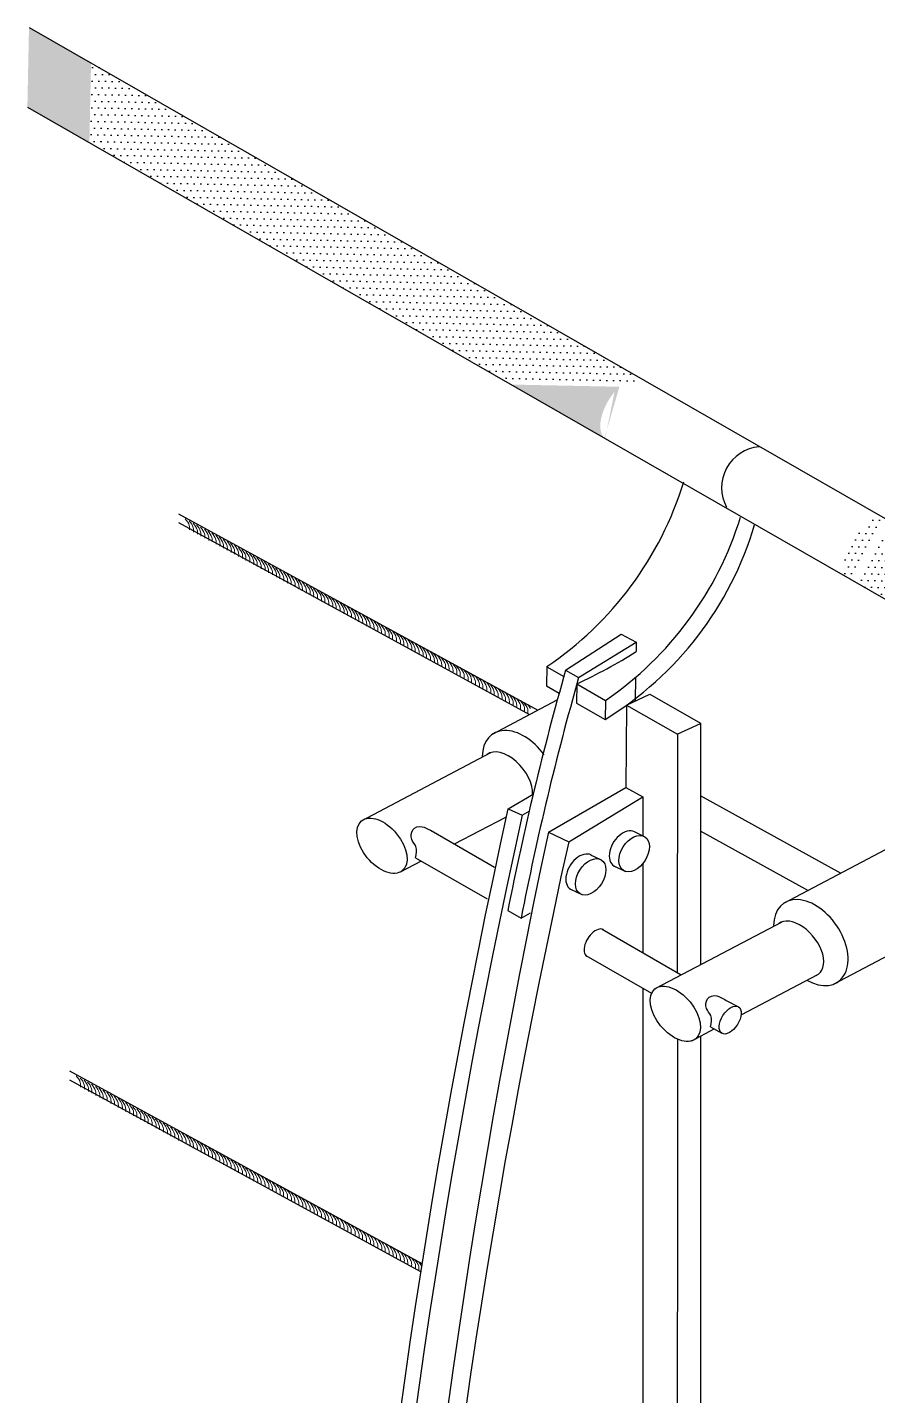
# Model space of a CAD drawing. Header units: millimetres. Extents: x 908.4 to 963.4, y 274.9 to 316.3.
# Drawn here: x 934.468 to 934.856, y 285.042 to 285.668 of the extents above; entities that cross this region are included whole.
import ezdxf

# ---------------------------------------------------------------- set-up
doc = ezdxf.new("R2010")
doc.units = ezdxf.units.MM
doc.header["$LTSCALE"] = 10
doc.layers.add('ESCALERA', color=90, linetype='Continuous')
doc.layers.add('TEXTOS', color=90, linetype='Continuous', lineweight=9)
pattern_1 = [(358.8209841, (2177.7083296, -297.6672182), (0.0015980614254, 0.003038178601), [0, -0.0030704175])]

msp = doc.modelspace()

# ---------------------------------------------------------------- hatches: boundary and pattern name
at = {"layer": 'ESCALERA', "ltscale": 0.1}
h = msp.add_hatch(dxfattribs=at)
h.set_pattern_fill('DOTS', color=256, scale=0.049127, angle=-1.17902, style=0)
h.set_pattern_definition(pattern_1)
h.paths.add_polyline_path([(934.4967, 285.65139), (934.46836, 285.66766), (934.46761, 285.6312), (934.49595, 285.61494)])
edge = h.paths.add_edge_path()
edge.add_ellipse((934.74056, 285.49312), major_axis=(-0.00862, -0.0137), ratio=0.518895, start_angle=243.02886, end_angle=357.23452, ccw=False)
edge.add_line((934.73813, 285.50332), (934.6886, 285.50434))
edge.add_line((934.6886, 285.50434), (934.73161, 285.47965))
h = msp.add_hatch(dxfattribs=at)
h.set_pattern_fill('DOTS', color=256, scale=0.049127, angle=-1.17902, style=0)
h.set_pattern_definition(pattern_1)
edge = h.paths.add_edge_path()
edge.add_line((934.4967, 285.65139), (934.49595, 285.61494))
edge.add_line((934.49595, 285.61494), (934.6886, 285.50434))
edge.add_line((934.6886, 285.50434), (934.73813, 285.50332))
edge.add_ellipse((934.74056, 285.49312), major_axis=(-0.00862, -0.0137), ratio=0.518895, start_angle=192.72502, end_angle=243.02886, ccw=False)
edge.add_line((934.7474, 285.50747), (934.4967, 285.65139))
h = msp.add_hatch(dxfattribs=at)
h.set_pattern_fill('DOTS', color=256, scale=0.049127, angle=-1.17902, style=0)
h.set_pattern_definition(pattern_1)
edge = h.paths.add_edge_path()
edge.add_ellipse((934.85168, 285.42895), major_axis=(-0.00862, -0.0137), ratio=0.518895, start_angle=13.35272, end_angle=180.23225, ccw=False)
edge.add_line((934.84494, 285.41458), (935.02291, 285.31241))
edge.add_ellipse((935.03255, 285.32523), major_axis=(-0.00862, -0.0137), ratio=0.518895, start_angle=187.6238, end_angle=350.84398, ccw=False)
edge.add_line((935.04015, 285.3394), (934.86027, 285.44267))
edge = h.paths.add_edge_path()
edge.add_ellipse((934.85168, 285.42895), major_axis=(-0.00862, -0.0137), ratio=0.518895, start_angle=182.16073, end_angle=349.04026)
edge.add_line((934.84187, 285.41635), (934.84494, 285.41458))
edge.add_ellipse((934.85168, 285.42895), major_axis=(-0.00862, -0.0137), ratio=0.518895, start_angle=13.35272, end_angle=180.23225)
edge.add_line((934.86027, 285.44267), (934.86003, 285.44281))

# ---------------------------------------------------------------- linework, layer by layer
at = {"layer": 'ESCALERA'}
for points in [[(934.46836, 285.66766), (935.04178, 285.33847)], [(934.46761, 285.6312), (935.02553, 285.31091)], [(934.53669, 285.44527), (934.70089, 285.35545)], [(934.5367, 285.4412), (934.69711, 285.35345)], [(934.71355, 285.37376), (934.73896, 285.39023)], [(934.73896, 285.39023), (934.74584, 285.38651)], [(934.7195, 285.37035), (934.74584, 285.38651)], [(934.74586, 285.38663), (934.74577, 285.38225)], [(934.70499, 285.37538), (934.70481, 285.36656)], [(934.70499, 285.37532), (934.71272, 285.37088)], [(934.71355, 285.37376), (934.7195, 285.37035)], [(934.70481, 285.36656), (934.71057, 285.36325)], [(934.71867, 285.36747), (934.71849, 285.35871)], [(934.71867, 285.36747), (934.73184, 285.35991)], [(934.74553, 285.37046), (934.7453, 285.35961)], [(934.68014, 285.34449), (934.70975, 285.36012)], [(934.71849, 285.35871), (934.73166, 285.35115)], [(934.73184, 285.35992), (934.73166, 285.35115)], [(934.74141, 285.35777), (934.75199, 285.36279)], [(934.75199, 285.36279), (934.77515, 285.34949)], [(934.74138, 285.35727), (934.74102, 285.32012)], [(934.74141, 285.35777), (934.76463, 285.34444)], [(934.76457, 285.34441), (934.77515, 285.34943)], [(934.77515, 285.34949), (934.77515, 285.23905)], [(934.76463, 285.34444), (934.76459, 285.2355)], [(934.62033, 285.30487), (934.67938, 285.33605)], [(934.68723, 285.31039), (934.69873, 285.31704)], [(934.7057, 285.2997), (934.74102, 285.32012)], [(934.71496, 285.29532), (934.74891, 285.31589)], [(934.74102, 285.32012), (934.74891, 285.31589)], [(934.74891, 285.31589), (934.74886, 285.29796)], [(934.77507, 285.31637), (934.83929, 285.28092)], [(934.68723, 285.31039), (934.69366, 285.30739)], [(934.69366, 285.30739), (934.6969, 285.30926)], [(934.66272, 285.29428), (934.68629, 285.30647)], [(934.65215, 285.30036), (934.68112, 285.28371)], [(934.7057, 285.2997), (934.71496, 285.29532)], [(934.74486, 285.29993), (934.74943, 285.29773)], [(934.77503, 285.30034), (934.82439, 285.27306)], [(934.81323, 285.26716), (934.86809, 285.29613)], [(934.72499, 285.28934), (934.72956, 285.28713)], [(934.63804, 285.28152), (934.64764, 285.28649)], [(934.64502, 285.288), (934.67767, 285.26922)], [(934.73561, 285.28422), (934.74086, 285.2817)], [(934.74882, 285.28529), (934.74891, 285.24456)], [(934.71574, 285.27363), (934.721, 285.27111)], [(934.68714, 285.26378), (934.69318, 285.26031)], [(934.69321, 285.26033), (934.69753, 285.26284)], [(934.75483, 285.22834), (934.81247, 285.25872)], [(934.73022, 285.25535), (934.76642, 285.23445)], [(934.83589, 285.2301), (934.86973, 285.24797)], [(934.72283, 285.24326), (934.75286, 285.226)], [(934.79373, 285.21613), (934.82884, 285.23465)], [(934.74891, 285.22827), (934.74891, 284.96055)], [(934.78727, 285.22256), (934.79258, 285.21976)], [(934.77127, 285.20428), (934.7815, 285.20968)], [(934.77972, 285.2107), (934.78493, 285.20769)], [(934.76463, 285.20504), (934.7645, 284.95581)], [(934.77515, 285.20633), (934.77515, 284.96142)], [(934.48689, 285.19054), (934.64789, 285.10246)], [(934.48689, 285.18647), (934.6473, 285.09872)]]:
    msp.add_lwpolyline(points, dxfattribs=at)
for centre, radius, start, end in [((934.80366, 285.45719), 0.01881, 95.26831, 208.50335), ((934.61622, 285.50649), 0.15835, 304.10022, 342.85991), ((934.64986, 285.48469), 0.1565, 301.46697, 343.48286), ((934.64219, 285.49044), 0.15835, 304.47924, 342.85991), ((934.6169, 285.58633), 0.24137, 294.93895, 302.27089), ((936.02554, 285.00055), 1.36404, 164.12107, 168.87347), ((936.01213, 285.00334), 1.34372, 164.1494, 168.97396), ((938.05965, 284.56477), 3.45387, 167.53282, 185.07825), ((938.06241, 284.56438), 3.44971, 167.56199, 185.14408), ((938.24874, 284.54382), 3.62277, 167.95683, 184.67038), ((938.15294, 284.53693), 3.52063, 167.56015, 184.75096)]:
    msp.add_arc(centre, radius, start, end, dxfattribs=at)
for centre, major_axis, ratio, start_param, end_param in [((934.69251, 285.32648), (-0.01246, 0.01794), 0.648142, 4.740186, 7.022038), ((934.68696, 285.32372), (0.00931, -0.01139), 0.58895, 6.830865, 9.411731), ((934.74047, 285.29195), (-0.00486, -0.00773), 0.643337, 3.195226, 6.431081), ((934.7206, 285.28136), (-0.00486, -0.00773), 0.643337, 3.195226, 6.431081), ((934.8256, 285.24916), (-0.01246, 0.01794), 0.648142, 2.211853, 7.022038), ((934.82005, 285.2464), (0.00931, -0.01139), 0.58895, 6.100403, 9.411731), ((934.72702, 285.24902), (-0.00381, -0.00606), 0.545484, 3.012218, 6.449215)]:
    msp.add_ellipse(centre, major_axis=major_axis, ratio=ratio, start_param=start_param, end_param=end_param, dxfattribs=at)
for centre, major_axis, ratio in [((934.62962, 285.29346), (0.00931, -0.01139), 0.58895), ((934.74486, 285.28983), (-0.00486, -0.00773), 0.643337), ((934.725, 285.27924), (-0.00486, -0.00773), 0.643337), ((934.76369, 285.21661), (0.00931, -0.01139), 0.58895), ((934.78874, 285.21376), (-0.00381, -0.00606), 0.545484)]:
    msp.add_ellipse(centre, major_axis=major_axis, ratio=ratio, dxfattribs=at)
for points in [[(934.64501, 285.28799), (934.64541, 285.28978), (934.64608, 285.29292), (934.64245, 285.29633), (934.64313, 285.30134), (934.64715, 285.30293), (934.65092, 285.30107), (934.65294, 285.29991), (934.65294, 285.29991)], [(934.77972, 285.2107), (934.78012, 285.21249), (934.78079, 285.21564), (934.77716, 285.21905), (934.77784, 285.22405), (934.78186, 285.22564), (934.78552, 285.22353), (934.78727, 285.22256), (934.78727, 285.22256)]]:
    msp.add_open_spline(points, degree=3, knots=[0.000046329, 0.000046329, 0.000046329, 0.000046329, 0.002179003, 0.003807481, 0.005747705, 0.007803778, 0.009095535, 0.009635697, 0.009635697, 0.009635697, 0.009635697], dxfattribs=at)
at = {"layer": 'TEXTOS', "ltscale": 0.1}
for points in [[(934.53978, 285.44297), (934.54056, 285.44198), (934.54177, 285.44043), (934.54175, 285.43855), (934.54169, 285.43786)], [(934.54159, 285.44198), (934.54237, 285.44099), (934.54359, 285.43944), (934.54356, 285.43756), (934.5435, 285.43687)], [(934.5434, 285.44099), (934.54417, 285.44), (934.54539, 285.43846), (934.54536, 285.43657), (934.54531, 285.43588)], [(934.54493, 285.44015), (934.54571, 285.43916), (934.54693, 285.43761), (934.5469, 285.43573), (934.54684, 285.43504)], [(934.54675, 285.43916), (934.54752, 285.43817), (934.54874, 285.43662), (934.54871, 285.43474), (934.54866, 285.43405)], [(934.54855, 285.43817), (934.54933, 285.43718), (934.55054, 285.43564), (934.55051, 285.43375), (934.55046, 285.43306)], [(934.5501, 285.43748), (934.55088, 285.43649), (934.55209, 285.43494), (934.55206, 285.43306), (934.55201, 285.43237)], [(934.55191, 285.43649), (934.55269, 285.4355), (934.5539, 285.43395), (934.55388, 285.43207), (934.55382, 285.43137)], [(934.55371, 285.4355), (934.55449, 285.43451), (934.5557, 285.43297), (934.55568, 285.43108), (934.55562, 285.43039)], [(934.55525, 285.43466), (934.55603, 285.43367), (934.55724, 285.43212), (934.55722, 285.43024), (934.55716, 285.42955)], [(934.55706, 285.43367), (934.55784, 285.43268), (934.55905, 285.43113), (934.55903, 285.42925), (934.55897, 285.42856)], [(934.55887, 285.43268), (934.55964, 285.43169), (934.56086, 285.43015), (934.56083, 285.42826), (934.56077, 285.42757)], [(934.5604, 285.43184), (934.56118, 285.43085), (934.5624, 285.4293), (934.56237, 285.42742), (934.56231, 285.42673)], [(934.56222, 285.43085), (934.56299, 285.42986), (934.56421, 285.42831), (934.56418, 285.42643), (934.56413, 285.42574)], [(934.56402, 285.42986), (934.56479, 285.42888), (934.56601, 285.42733), (934.56598, 285.42544), (934.56593, 285.42475)], [(934.56556, 285.42902), (934.56633, 285.42803), (934.56755, 285.42649), (934.56752, 285.4246), (934.56747, 285.42391)], [(934.56737, 285.42803), (934.56815, 285.42704), (934.56936, 285.42549), (934.56933, 285.42361), (934.56928, 285.42292)], [(934.56917, 285.42705), (934.56995, 285.42606), (934.57116, 285.42451), (934.57114, 285.42262), (934.57108, 285.42193)], [(934.57071, 285.4262), (934.57149, 285.42521), (934.5727, 285.42367), (934.57268, 285.42178), (934.57262, 285.42109)], [(934.57252, 285.42521), (934.5733, 285.42422), (934.57451, 285.42268), (934.57449, 285.42079), (934.57443, 285.4201)], [(934.57432, 285.42423), (934.5751, 285.42324), (934.57631, 285.42169), (934.57629, 285.41981), (934.57623, 285.41911)], [(934.57586, 285.42339), (934.57664, 285.4224), (934.57785, 285.42085), (934.57783, 285.41896), (934.57777, 285.41827)], [(934.57767, 285.42239), (934.57845, 285.4214), (934.57967, 285.41986), (934.57964, 285.41797), (934.57958, 285.41728)], [(934.57948, 285.42141), (934.58025, 285.42042), (934.58147, 285.41887), (934.58144, 285.41699), (934.58139, 285.41629)], [(934.58102, 285.42057), (934.58179, 285.41958), (934.58301, 285.41803), (934.58298, 285.41615), (934.58292, 285.41545)], [(934.58283, 285.41958), (934.5836, 285.41859), (934.58482, 285.41704), (934.58479, 285.41515), (934.58474, 285.41446)], [(934.58463, 285.41859), (934.58541, 285.4176), (934.58662, 285.41605), (934.58659, 285.41417), (934.58654, 285.41348)], [(934.58618, 285.41789), (934.58696, 285.4169), (934.58817, 285.41536), (934.58814, 285.41347), (934.58809, 285.41278)], [(934.58799, 285.4169), (934.58877, 285.41591), (934.58998, 285.41437), (934.58996, 285.41248), (934.5899, 285.41179)], [(934.58979, 285.41592), (934.59057, 285.41493), (934.59178, 285.41338), (934.59176, 285.4115), (934.5917, 285.4108)], [(934.59133, 285.41508), (934.59211, 285.41409), (934.59332, 285.41254), (934.5933, 285.41065), (934.59324, 285.40996)], [(934.59314, 285.41408), (934.59392, 285.41309), (934.59513, 285.41155), (934.59511, 285.40966), (934.59505, 285.40897)], [(934.59495, 285.4131), (934.59572, 285.41211), (934.59694, 285.41056), (934.59691, 285.40868), (934.59685, 285.40798)], [(934.59648, 285.41226), (934.59726, 285.41127), (934.59848, 285.40972), (934.59845, 285.40784), (934.59839, 285.40714)], [(934.5983, 285.41127), (934.59907, 285.41028), (934.60029, 285.40873), (934.60026, 285.40684), (934.60021, 285.40615)], [(934.6001, 285.41028), (934.60087, 285.40929), (934.60209, 285.40774), (934.60206, 285.40586), (934.60201, 285.40517)], [(934.60164, 285.40944), (934.60241, 285.40845), (934.60363, 285.4069), (934.6036, 285.40502), (934.60355, 285.40432)], [(934.60345, 285.40845), (934.60423, 285.40746), (934.60544, 285.40591), (934.60541, 285.40403), (934.60536, 285.40333)], [(934.60525, 285.40746), (934.60603, 285.40647), (934.60724, 285.40492), (934.60722, 285.40304), (934.60716, 285.40235)], [(934.60679, 285.40662), (934.60757, 285.40563), (934.60878, 285.40408), (934.60876, 285.4022), (934.6087, 285.40151)], [(934.6086, 285.40563), (934.60938, 285.40464), (934.61059, 285.40309), (934.61057, 285.40121), (934.61051, 285.40051)], [(934.6104, 285.40464), (934.61118, 285.40365), (934.61239, 285.40211), (934.61237, 285.40022), (934.61231, 285.39953)], [(934.61194, 285.4038), (934.61272, 285.40281), (934.61393, 285.40126), (934.61391, 285.39938), (934.61385, 285.39869)], [(934.61375, 285.40281), (934.61453, 285.40182), (934.61575, 285.40027), (934.61572, 285.39839), (934.61566, 285.3977)], [(934.61556, 285.40182), (934.61633, 285.40083), (934.61755, 285.39929), (934.61752, 285.3974), (934.61747, 285.39671)], [(934.6171, 285.40098), (934.61787, 285.39999), (934.61909, 285.39844), (934.61906, 285.39656), (934.619, 285.39587)], [(934.61891, 285.39999), (934.61968, 285.399), (934.6209, 285.39745), (934.62087, 285.39557), (934.62082, 285.39488)], [(934.62071, 285.399), (934.62149, 285.39802), (934.6227, 285.39647), (934.62267, 285.39458), (934.62262, 285.39389)], [(934.62226, 285.39831), (934.62304, 285.39732), (934.62425, 285.39577), (934.62422, 285.39389), (934.62417, 285.3932)], [(934.62407, 285.39732), (934.62485, 285.39633), (934.62606, 285.39478), (934.62604, 285.3929), (934.62598, 285.3922)], [(934.62587, 285.39633), (934.62665, 285.39534), (934.62786, 285.3938), (934.62784, 285.39191), (934.62778, 285.39122)], [(934.62741, 285.39549), (934.62819, 285.3945), (934.6294, 285.39295), (934.62938, 285.39107), (934.62932, 285.39038)], [(934.62922, 285.3945), (934.63, 285.39351), (934.63121, 285.39196), (934.63119, 285.39008), (934.63113, 285.38939)], [(934.63103, 285.39351), (934.6318, 285.39252), (934.63302, 285.39098), (934.63299, 285.38909), (934.63293, 285.3884)], [(934.63256, 285.39267), (934.63334, 285.39168), (934.63456, 285.39013), (934.63453, 285.38825), (934.63447, 285.38756)], [(934.63438, 285.39168), (934.63515, 285.39069), (934.63637, 285.38914), (934.63634, 285.38726), (934.63629, 285.38657)], [(934.63618, 285.3907), (934.63695, 285.38971), (934.63817, 285.38816), (934.63814, 285.38627), (934.63809, 285.38558)], [(934.63772, 285.38985), (934.63849, 285.38886), (934.63971, 285.38732), (934.63968, 285.38543), (934.63963, 285.38474)], [(934.63953, 285.38886), (934.64031, 285.38787), (934.64152, 285.38632), (934.64149, 285.38444), (934.64144, 285.38375)], [(934.64133, 285.38788), (934.64211, 285.38689), (934.64332, 285.38534), (934.6433, 285.38345), (934.64324, 285.38276)], [(934.64287, 285.38703), (934.64365, 285.38604), (934.64486, 285.3845), (934.64484, 285.38261), (934.64478, 285.38192)], [(934.64468, 285.38604), (934.64546, 285.38505), (934.64667, 285.38351), (934.64665, 285.38162), (934.64659, 285.38093)], [(934.64648, 285.38506), (934.64726, 285.38407), (934.64847, 285.38252), (934.64845, 285.38064), (934.64839, 285.37994)], [(934.64802, 285.38422), (934.6488, 285.38323), (934.65001, 285.38168), (934.64999, 285.37979), (934.64993, 285.3791)], [(934.64983, 285.38322), (934.65061, 285.38223), (934.65183, 285.38069), (934.6518, 285.3788), (934.65174, 285.37811)], [(934.65164, 285.38224), (934.65241, 285.38125), (934.65363, 285.3797), (934.6536, 285.37782), (934.65355, 285.37712)], [(934.65318, 285.3814), (934.65395, 285.38041), (934.65517, 285.37886), (934.65514, 285.37698), (934.65508, 285.37628)], [(934.65499, 285.38041), (934.65576, 285.37942), (934.65698, 285.37787), (934.65695, 285.37598), (934.6569, 285.37529)], [(934.65679, 285.37942), (934.65757, 285.37843), (934.65878, 285.37688), (934.65875, 285.375), (934.6587, 285.37431)], [(934.65834, 285.37872), (934.65912, 285.37773), (934.66033, 285.37619), (934.6603, 285.3743), (934.66025, 285.37361)], [(934.66015, 285.37773), (934.66093, 285.37674), (934.66214, 285.3752), (934.66212, 285.37331), (934.66206, 285.37262)], [(934.66195, 285.37675), (934.66273, 285.37576), (934.66394, 285.37421), (934.66392, 285.37233), (934.66386, 285.37163)], [(934.66349, 285.37591), (934.66427, 285.37492), (934.66548, 285.37337), (934.66546, 285.37148), (934.6654, 285.37079)], [(934.6653, 285.37491), (934.66608, 285.37392), (934.66729, 285.37238), (934.66727, 285.37049), (934.66721, 285.3698)], [(934.66711, 285.37393), (934.66788, 285.37294), (934.6691, 285.37139), (934.66907, 285.36951), (934.66901, 285.36882)], [(934.66864, 285.37309), (934.66942, 285.3721), (934.67064, 285.37055), (934.67061, 285.36867), (934.67055, 285.36797)], [(934.67046, 285.3721), (934.67123, 285.37111), (934.67245, 285.36956), (934.67242, 285.36767), (934.67237, 285.36698)], [(934.67226, 285.37111), (934.67304, 285.37012), (934.67425, 285.36857), (934.67422, 285.36669), (934.67417, 285.366)], [(934.6738, 285.37027), (934.67457, 285.36928), (934.67579, 285.36773), (934.67576, 285.36585), (934.67571, 285.36515)], [(934.67561, 285.36928), (934.67639, 285.36829), (934.6776, 285.36674), (934.67757, 285.36486), (934.67752, 285.36416)], [(934.67741, 285.36829), (934.67819, 285.3673), (934.6794, 285.36575), (934.67938, 285.36387), (934.67932, 285.36318)], [(934.67895, 285.36745), (934.67973, 285.36646), (934.68094, 285.36491), (934.68092, 285.36303), (934.68086, 285.36234)], [(934.68076, 285.36646), (934.68154, 285.36547), (934.68275, 285.36392), (934.68273, 285.36204), (934.68267, 285.36134)], [(934.68256, 285.36547), (934.68334, 285.36448), (934.68455, 285.36294), (934.68453, 285.36105), (934.68447, 285.36036)], [(934.6841, 285.36463), (934.68488, 285.36364), (934.68609, 285.36209), (934.68607, 285.36021), (934.68601, 285.35952)], [(934.68591, 285.36364), (934.68669, 285.36265), (934.68791, 285.3611), (934.68788, 285.35922), (934.68782, 285.35853)], [(934.68772, 285.36265), (934.68849, 285.36166), (934.68971, 285.36012), (934.68968, 285.35823), (934.68963, 285.35754)], [(934.68926, 285.36181), (934.69003, 285.36082), (934.69125, 285.35927), (934.69122, 285.35739), (934.69116, 285.3567)], [(934.69107, 285.36082), (934.69184, 285.35983), (934.69306, 285.35828), (934.69303, 285.3564), (934.69298, 285.35571)], [(934.69287, 285.35984), (934.69365, 285.35885), (934.69486, 285.3573), (934.69483, 285.35541), (934.69478, 285.35472)], [(934.69441, 285.35899), (934.69518, 285.358), (934.6964, 285.35646), (934.69637, 285.35457), (934.69632, 285.35388)], [(934.48998, 285.18824), (934.49076, 285.18725), (934.49197, 285.1857), (934.49195, 285.18382), (934.49189, 285.18313)], [(934.49179, 285.18725), (934.49257, 285.18626), (934.49378, 285.18471), (934.49376, 285.18283), (934.4937, 285.18213)], [(934.49359, 285.18626), (934.49437, 285.18527), (934.49559, 285.18373), (934.49556, 285.18184), (934.4955, 285.18115)], [(934.49513, 285.18542), (934.49591, 285.18443), (934.49712, 285.18288), (934.4971, 285.181), (934.49704, 285.18031)], [(934.49694, 285.18443), (934.49772, 285.18344), (934.49894, 285.18189), (934.49891, 285.18001), (934.49885, 285.17932)], [(934.49875, 285.18344), (934.49952, 285.18245), (934.50074, 285.18091), (934.50071, 285.17902), (934.50066, 285.17833)], [(934.5003, 285.18275), (934.50107, 285.18176), (934.50229, 285.18021), (934.50226, 285.17833), (934.50221, 285.17763)], [(934.50211, 285.18176), (934.50289, 285.18077), (934.5041, 285.17922), (934.50407, 285.17734), (934.50402, 285.17664)], [(934.50391, 285.18077), (934.50469, 285.17978), (934.5059, 285.17823), (934.50588, 285.17635), (934.50582, 285.17566)], [(934.50545, 285.17993), (934.50623, 285.17894), (934.50744, 285.17739), (934.50742, 285.17551), (934.50736, 285.17482)], [(934.50726, 285.17894), (934.50804, 285.17795), (934.50925, 285.1764), (934.50923, 285.17452), (934.50917, 285.17382)], [(934.50906, 285.17795), (934.50984, 285.17696), (934.51105, 285.17542), (934.51103, 285.17353), (934.51097, 285.17284)], [(934.5106, 285.17711), (934.51138, 285.17612), (934.51259, 285.17457), (934.51257, 285.17269), (934.51251, 285.172)], [(934.51241, 285.17612), (934.51319, 285.17513), (934.51441, 285.17358), (934.51438, 285.1717), (934.51432, 285.17101)], [(934.51422, 285.17513), (934.51499, 285.17414), (934.51621, 285.1726), (934.51618, 285.17071), (934.51613, 285.17002)], [(934.51575, 285.17429), (934.51653, 285.1733), (934.51775, 285.17175), (934.51772, 285.16987), (934.51766, 285.16918)], [(934.51757, 285.1733), (934.51834, 285.17231), (934.51956, 285.17076), (934.51953, 285.16888), (934.51948, 285.16819)], [(934.51937, 285.17231), (934.52015, 285.17133), (934.52136, 285.16978), (934.52133, 285.16789), (934.52128, 285.1672)], [(934.52091, 285.17147), (934.52168, 285.17048), (934.5229, 285.16894), (934.52287, 285.16705), (934.52282, 285.16636)], [(934.52272, 285.17048), (934.5235, 285.16949), (934.52471, 285.16794), (934.52469, 285.16606), (934.52463, 285.16537)], [(934.52452, 285.1695), (934.5253, 285.16851), (934.52651, 285.16696), (934.52649, 285.16507), (934.52643, 285.16438)], [(934.52606, 285.16865), (934.52684, 285.16766), (934.52805, 285.16612), (934.52803, 285.16423), (934.52797, 285.16354)], [(934.52787, 285.16766), (934.52865, 285.16667), (934.52986, 285.16513), (934.52984, 285.16324), (934.52978, 285.16255)], [(934.52967, 285.16668), (934.53045, 285.16569), (934.53167, 285.16414), (934.53164, 285.16226), (934.53158, 285.16156)], [(934.53121, 285.16584), (934.53199, 285.16485), (934.5332, 285.1633), (934.53318, 285.16141), (934.53312, 285.16072)], [(934.53303, 285.16484), (934.5338, 285.16385), (934.53502, 285.16231), (934.53499, 285.16042), (934.53493, 285.15973)], [(934.53483, 285.16386), (934.5356, 285.16287), (934.53682, 285.16132), (934.53679, 285.15944), (934.53674, 285.15874)], [(934.53638, 285.16316), (934.53715, 285.16217), (934.53837, 285.16063), (934.53834, 285.15874), (934.53829, 285.15805)], [(934.53819, 285.16217), (934.53897, 285.16118), (934.54018, 285.15963), (934.54015, 285.15775), (934.5401, 285.15706)], [(934.53999, 285.16119), (934.54077, 285.1602), (934.54198, 285.15865), (934.54196, 285.15676), (934.5419, 285.15607)], [(934.54153, 285.16034), (934.54231, 285.15935), (934.54352, 285.15781), (934.5435, 285.15592), (934.54344, 285.15523)], [(934.54334, 285.15935), (934.54412, 285.15836), (934.54533, 285.15682), (934.54531, 285.15493), (934.54525, 285.15424)], [(934.54514, 285.15837), (934.54592, 285.15738), (934.54713, 285.15583), (934.54711, 285.15395), (934.54705, 285.15325)], [(934.54668, 285.15753), (934.54746, 285.15654), (934.54867, 285.15499), (934.54865, 285.1531), (934.54859, 285.15241)], [(934.54849, 285.15653), (934.54927, 285.15554), (934.55049, 285.154), (934.55046, 285.15211), (934.5504, 285.15142)], [(934.5503, 285.15555), (934.55107, 285.15456), (934.55229, 285.15301), (934.55226, 285.15113), (934.55221, 285.15044)], [(934.55184, 285.15471), (934.55261, 285.15372), (934.55383, 285.15217), (934.5538, 285.15029), (934.55374, 285.14959)], [(934.55365, 285.15372), (934.55442, 285.15273), (934.55564, 285.15118), (934.55561, 285.14929), (934.55556, 285.1486)], [(934.55545, 285.15273), (934.55623, 285.15174), (934.55744, 285.15019), (934.55741, 285.14831), (934.55736, 285.14762)], [(934.55699, 285.15189), (934.55776, 285.1509), (934.55898, 285.14935), (934.55895, 285.14747), (934.5589, 285.14677)], [(934.5588, 285.1509), (934.55958, 285.14991), (934.56079, 285.14836), (934.56077, 285.14648), (934.56071, 285.14578)], [(934.5606, 285.14991), (934.56138, 285.14892), (934.56259, 285.14737), (934.56257, 285.14549), (934.56251, 285.1448)], [(934.56214, 285.14907), (934.56292, 285.14808), (934.56413, 285.14653), (934.56411, 285.14465), (934.56405, 285.14396)], [(934.56395, 285.14808), (934.56473, 285.14709), (934.56594, 285.14554), (934.56592, 285.14366), (934.56586, 285.14296)], [(934.56575, 285.14709), (934.56653, 285.1461), (934.56775, 285.14456), (934.56772, 285.14267), (934.56766, 285.14198)], [(934.56729, 285.14625), (934.56807, 285.14526), (934.56928, 285.14371), (934.56926, 285.14183), (934.5692, 285.14114)], [(934.56911, 285.14526), (934.56988, 285.14427), (934.5711, 285.14272), (934.57107, 285.14084), (934.57101, 285.14015)], [(934.57091, 285.14427), (934.57168, 285.14328), (934.5729, 285.14174), (934.57287, 285.13985), (934.57282, 285.13916)], [(934.57246, 285.14358), (934.57323, 285.14259), (934.57445, 285.14104), (934.57442, 285.13916), (934.57437, 285.13846)], [(934.57427, 285.14259), (934.57505, 285.1416), (934.57626, 285.14005), (934.57623, 285.13817), (934.57618, 285.13747)], [(934.57607, 285.1416), (934.57685, 285.14061), (934.57806, 285.13906), (934.57804, 285.13718), (934.57798, 285.13649)], [(934.57761, 285.14076), (934.57839, 285.13977), (934.5796, 285.13822), (934.57958, 285.13634), (934.57952, 285.13565)], [(934.57942, 285.13977), (934.5802, 285.13878), (934.58141, 285.13723), (934.58139, 285.13535), (934.58133, 285.13465)], [(934.58122, 285.13878), (934.582, 285.13779), (934.58321, 285.13625), (934.58319, 285.13436), (934.58313, 285.13367)], [(934.58276, 285.13794), (934.58354, 285.13695), (934.58475, 285.1354), (934.58473, 285.13352), (934.58467, 285.13283)], [(934.58457, 285.13695), (934.58535, 285.13596), (934.58657, 285.13441), (934.58654, 285.13253), (934.58648, 285.13184)], [(934.58638, 285.13596), (934.58715, 285.13497), (934.58837, 285.13343), (934.58834, 285.13154), (934.58829, 285.13085)], [(934.58792, 285.13512), (934.58869, 285.13413), (934.58991, 285.13258), (934.58988, 285.1307), (934.58982, 285.13001)], [(934.58973, 285.13413), (934.5905, 285.13314), (934.59172, 285.13159), (934.59169, 285.12971), (934.59164, 285.12902)], [(934.59153, 285.13315), (934.59231, 285.13216), (934.59352, 285.13061), (934.59349, 285.12872), (934.59344, 285.12803)], [(934.59307, 285.1323), (934.59384, 285.13131), (934.59506, 285.12977), (934.59503, 285.12788), (934.59498, 285.12719)], [(934.59488, 285.13131), (934.59566, 285.13032), (934.59687, 285.12877), (934.59685, 285.12689), (934.59679, 285.1262)], [(934.59668, 285.13033), (934.59746, 285.12934), (934.59867, 285.12779), (934.59865, 285.1259), (934.59859, 285.12521)], [(934.59822, 285.12948), (934.599, 285.12849), (934.60021, 285.12695), (934.60019, 285.12506), (934.60013, 285.12437)], [(934.60003, 285.12849), (934.60081, 285.1275), (934.60202, 285.12596), (934.602, 285.12407), (934.60194, 285.12338)], [(934.60183, 285.12751), (934.60261, 285.12652), (934.60383, 285.12497), (934.6038, 285.12309), (934.60374, 285.12239)], [(934.60337, 285.12667), (934.60415, 285.12568), (934.60536, 285.12413), (934.60534, 285.12224), (934.60528, 285.12155)], [(934.60519, 285.12567), (934.60596, 285.12468), (934.60718, 285.12314), (934.60715, 285.12125), (934.60709, 285.12056)], [(934.60699, 285.12469), (934.60776, 285.1237), (934.60898, 285.12215), (934.60895, 285.12027), (934.6089, 285.11958)], [(934.60854, 285.12399), (934.60931, 285.123), (934.61053, 285.12146), (934.6105, 285.11957), (934.61045, 285.11888)], [(934.61035, 285.123), (934.61113, 285.12201), (934.61234, 285.12046), (934.61231, 285.11858), (934.61226, 285.11789)], [(934.61215, 285.12202), (934.61293, 285.12103), (934.61414, 285.11948), (934.61412, 285.11759), (934.61406, 285.1169)], [(934.61369, 285.12117), (934.61447, 285.12019), (934.61568, 285.11864), (934.61566, 285.11675), (934.6156, 285.11606)], [(934.6155, 285.12018), (934.61628, 285.11919), (934.61749, 285.11765), (934.61747, 285.11576), (934.61741, 285.11507)], [(934.6173, 285.1192), (934.61808, 285.11821), (934.61929, 285.11666), (934.61927, 285.11478), (934.61921, 285.11408)], [(934.61884, 285.11836), (934.61962, 285.11737), (934.62083, 285.11582), (934.62081, 285.11393), (934.62075, 285.11324)], [(934.62065, 285.11736), (934.62143, 285.11638), (934.62265, 285.11483), (934.62262, 285.11294), (934.62256, 285.11225)], [(934.62246, 285.11638), (934.62323, 285.11539), (934.62445, 285.11384), (934.62442, 285.11196), (934.62437, 285.11127)], [(934.624, 285.11554), (934.62477, 285.11455), (934.62599, 285.113), (934.62596, 285.11112), (934.6259, 285.11042)], [(934.62581, 285.11455), (934.62658, 285.11356), (934.6278, 285.11201), (934.62777, 285.11012), (934.62772, 285.10943)], [(934.62761, 285.11356), (934.62839, 285.11257), (934.6296, 285.11102), (934.62957, 285.10914), (934.62952, 285.10845)], [(934.62915, 285.11272), (934.62992, 285.11173), (934.63114, 285.11018), (934.63111, 285.1083), (934.63106, 285.1076)], [(934.63096, 285.11173), (934.63174, 285.11074), (934.63295, 285.10919), (934.63293, 285.10731), (934.63287, 285.10661)], [(934.63276, 285.11074), (934.63354, 285.10975), (934.63475, 285.1082), (934.63473, 285.10632), (934.63467, 285.10563)], [(934.6343, 285.1099), (934.63508, 285.10891), (934.63629, 285.10736), (934.63627, 285.10548), (934.63621, 285.10479)], [(934.63611, 285.10891), (934.63689, 285.10792), (934.6381, 285.10637), (934.63808, 285.10449), (934.63802, 285.10379)], [(934.63791, 285.10792), (934.63869, 285.10693), (934.63991, 285.10539), (934.63988, 285.1035), (934.63982, 285.10281)], [(934.63945, 285.10708), (934.64023, 285.10609), (934.64144, 285.10454), (934.64142, 285.10266), (934.64136, 285.10197)], [(934.64127, 285.10609), (934.64204, 285.1051), (934.64326, 285.10355), (934.64323, 285.10167), (934.64317, 285.10098)], [(934.64307, 285.1051), (934.64384, 285.10411), (934.64506, 285.10257), (934.64503, 285.10068), (934.64498, 285.09999)], [(934.64461, 285.10426), (934.64538, 285.10327), (934.6466, 285.10172), (934.64657, 285.09984), (934.64652, 285.09915)]]:
    msp.add_open_spline(points, degree=3, knots=[0, 0, 0, 0, 0.004399355, 0.006879159, 0.006879159, 0.006879159, 0.006879159], dxfattribs=at)
for points in [[(934.69622, 285.358), (934.6967, 285.3574), (934.69717, 285.35679), (934.69753, 285.35615)], [(934.64642, 285.10327), (934.64689, 285.10266), (934.64737, 285.10206), (934.64773, 285.10142)]]:
    msp.add_open_spline(points, degree=3, dxfattribs=at)

doc.saveas('drawing.dxf')
